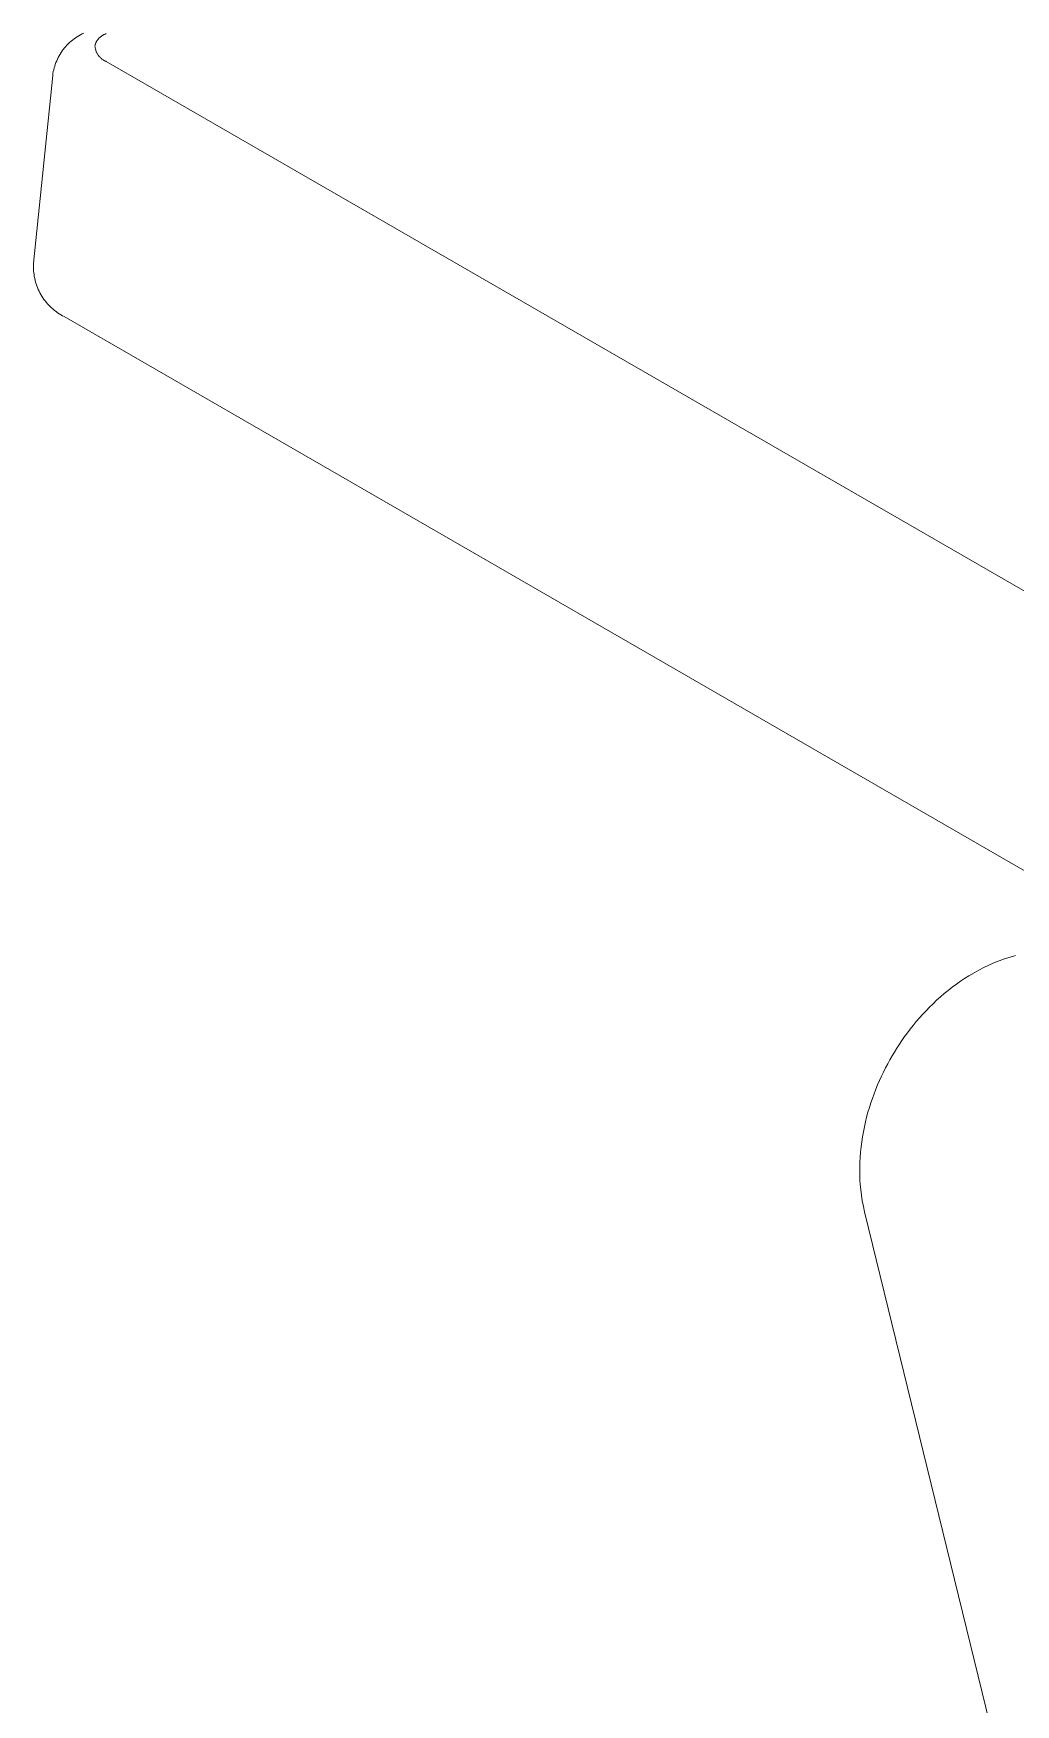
# Model space of a CAD drawing. Header units: inches. Extents: x -9 to 187, y -3 to 135.
# Drawn here: x 121.19 to 125.23, y 67.85 to 74.72 of the extents above; entities that cross this region are included whole.
import ezdxf

# ---------------------------------------------------------------- set-up
doc = ezdxf.new("R2010")
doc.units = ezdxf.units.IN
doc.layers.add('ZANO_R', color=7, linetype='Continuous', lineweight=0)

msp = doc.modelspace()

# ---------------------------------------------------------------- linework, layer by layer
at = {"layer": 'ZANO_R'}
for p, q in [((121.36292, 74.70469), (121.36937, 74.70901)), ((121.36937, 74.70901), (121.37597, 74.7131)), ((121.37597, 74.7131), (121.3827, 74.71696)), ((121.3827, 74.71696), (121.38956, 74.72059)), ((121.38956, 74.72059), (121.39654, 74.72398)), ((121.46233, 74.70589), (121.46408, 74.70745)), ((121.46408, 74.70745), (121.46588, 74.70895)), ((121.46588, 74.70895), (121.46774, 74.71039)), ((121.46774, 74.71039), (121.46964, 74.71176)), ((121.46964, 74.71176), (121.47159, 74.71306)), ((121.47159, 74.71306), (121.47358, 74.71429)), ((121.47358, 74.71429), (121.47562, 74.71546)), ((121.47562, 74.71546), (121.47769, 74.71655)), ((121.47769, 74.71655), (121.4798, 74.71757)), ((121.4798, 74.71757), (121.48195, 74.71852)), ((121.48195, 74.71852), (121.48412, 74.71939)), ((121.48412, 74.71939), (121.48633, 74.72018)), ((121.48633, 74.72018), (121.48856, 74.7209)), ((121.2996, 74.63731), (121.30375, 74.64387)), ((121.30375, 74.64387), (121.30811, 74.65028)), ((121.30811, 74.65028), (121.3127, 74.65654)), ((121.3127, 74.65654), (121.31751, 74.66264)), ((121.31751, 74.66264), (121.32252, 74.66856)), ((121.32252, 74.66856), (121.32774, 74.67431)), ((121.32774, 74.67431), (121.33315, 74.67987)), ((121.33315, 74.67987), (121.33875, 74.68524)), ((121.33875, 74.68524), (121.34454, 74.69042)), ((121.34454, 74.69042), (121.3505, 74.69539)), ((121.3505, 74.69539), (121.35663, 74.70014)), ((121.35663, 74.70014), (121.36292, 74.70469)), ((121.44247, 74.672), (121.44267, 74.66944)), ((121.44249, 74.672), (121.44307, 74.67427)), ((121.44267, 74.66944), (121.44296, 74.66689)), ((121.44296, 74.66689), (121.44333, 74.66434)), ((121.44307, 74.67427), (121.44373, 74.67652)), ((121.44333, 74.66434), (121.44379, 74.66182)), ((121.44373, 74.67652), (121.44447, 74.67874)), ((121.44379, 74.66182), (121.44434, 74.65931)), ((121.44434, 74.65931), (121.44497, 74.65682)), ((121.44447, 74.67874), (121.44529, 74.68094)), ((121.44497, 74.65682), (121.44569, 74.65435)), ((121.44529, 74.68094), (121.44618, 74.68311)), ((121.44569, 74.65435), (121.44649, 74.65191)), ((121.44618, 74.68311), (121.44715, 74.68524)), ((121.44649, 74.65191), (121.44737, 74.6495)), ((121.44715, 74.68524), (121.44819, 74.68734)), ((121.44737, 74.6495), (121.44833, 74.64712)), ((121.44819, 74.68734), (121.4493, 74.6894)), ((121.44833, 74.64712), (121.44938, 74.64478)), ((121.4493, 74.6894), (121.45049, 74.69143)), ((121.44938, 74.64478), (121.4505, 74.64247)), ((121.45049, 74.69143), (121.45174, 74.69341)), ((121.4505, 74.64247), (121.45171, 74.6402)), ((121.45171, 74.6402), (121.45299, 74.63797)), ((121.45174, 74.69341), (121.45306, 74.69534)), ((121.45306, 74.69534), (121.45445, 74.69723)), ((121.45445, 74.69723), (121.45591, 74.69907)), ((121.45591, 74.69907), (121.45742, 74.70086)), ((121.45742, 74.70086), (121.459, 74.70259)), ((121.459, 74.70259), (121.46064, 74.70427)), ((121.46064, 74.70427), (121.46233, 74.70589)), ((121.27154, 74.56536), (121.2732, 74.57294)), ((121.2732, 74.57294), (121.27512, 74.58046)), ((121.27512, 74.58046), (121.2773, 74.58791)), ((121.2773, 74.58791), (121.27974, 74.59528)), ((121.27974, 74.59528), (121.28244, 74.60256)), ((121.28244, 74.60256), (121.28538, 74.60974)), ((121.28538, 74.60974), (121.28857, 74.61681)), ((121.28857, 74.61681), (121.29201, 74.62377)), ((121.29201, 74.62377), (121.29569, 74.6306)), ((121.29569, 74.6306), (121.2996, 74.63731)), ((121.45299, 74.63797), (121.45434, 74.63579)), ((121.45434, 74.63579), (121.45577, 74.63366)), ((121.45577, 74.63366), (121.45727, 74.63157)), ((121.45727, 74.63157), (121.45884, 74.62954)), ((121.45884, 74.62954), (121.46048, 74.62756)), ((121.46048, 74.62756), (121.46219, 74.62564)), ((121.46219, 74.62564), (121.46396, 74.62378)), ((121.46396, 74.62378), (121.46579, 74.62199)), ((121.46579, 74.62199), (121.46769, 74.62025)), ((121.46769, 74.62025), (121.46964, 74.61858)), ((121.46964, 74.61858), (121.47165, 74.61698)), ((121.47165, 74.61698), (121.47371, 74.61545)), ((121.47371, 74.61545), (121.47582, 74.61399)), ((121.47582, 74.61399), (121.47798, 74.6126)), ((121.47798, 74.6126), (121.48019, 74.61129)), ((121.48019, 74.61129), (121.48244, 74.61005)), ((121.48244, 74.61005), (121.48473, 74.60889)), ((121.48473, 74.60889), (121.48706, 74.60781)), ((121.48706, 74.60781), (121.48942, 74.60681)), ((121.48942, 74.60681), (148.49548, 59.01485)), ((121.19034, 73.7777), (121.26901, 74.55005)), ((121.26901, 74.55005), (121.27014, 74.55773)), ((121.27014, 74.55773), (121.27154, 74.56536)), ((121.18989, 73.76191), (121.18998, 73.76981)), ((121.19006, 73.75401), (121.18989, 73.76191)), ((121.18998, 73.76981), (121.19034, 73.7777)), ((121.19051, 73.74612), (121.19006, 73.75401)), ((121.19124, 73.73825), (121.19051, 73.74612)), ((121.19223, 73.73042), (121.19124, 73.73825)), ((121.19349, 73.72262), (121.19223, 73.73042)), ((121.19502, 73.71487), (121.19349, 73.72262)), ((121.19681, 73.70717), (121.19502, 73.71487)), ((121.19887, 73.69955), (121.19681, 73.70717)), ((121.20118, 73.69199), (121.19887, 73.69955)), ((121.20376, 73.68453), (121.20118, 73.69199)), ((121.20659, 73.67715), (121.20376, 73.68453)), ((121.20967, 73.66988), (121.20659, 73.67715)), ((121.213, 73.66271), (121.20967, 73.66988)), ((121.21658, 73.65567), (121.213, 73.66271)), ((121.22039, 73.64875), (121.21658, 73.65567)), ((121.22444, 73.64197), (121.22039, 73.64875)), ((121.22873, 73.63533), (121.22444, 73.64197)), ((121.23323, 73.62884), (121.22873, 73.63533)), ((121.23796, 73.62251), (121.23323, 73.62884)), ((121.2429, 73.61635), (121.23796, 73.62251)), ((121.24805, 73.61036), (121.2429, 73.61635)), ((121.25341, 73.60455), (121.24805, 73.61036)), ((121.25896, 73.59893), (121.25341, 73.60455)), ((121.2647, 73.5935), (121.25896, 73.59893)), ((121.27062, 73.58827), (121.2647, 73.5935)), ((121.27672, 73.58325), (121.27062, 73.58827)), ((121.28299, 73.57845), (121.27672, 73.58325)), ((121.28942, 73.57386), (121.28299, 73.57845)), ((121.29601, 73.56949), (121.28942, 73.57386)), ((121.30274, 73.56536), (121.29601, 73.56949)), ((121.3096, 73.56145), (121.30274, 73.56536)), ((121.3166, 73.55779), (121.3096, 73.56145)), ((121.3166, 73.55779), (148.32482, 57.96459)), ((125.20406, 70.92383), (125.22676, 70.93037)), ((125.0351, 70.847), (125.05644, 70.85963)), ((125.05644, 70.85963), (125.07623, 70.87054)), ((125.07623, 70.87054), (125.09634, 70.88086)), ((125.09634, 70.88086), (125.11675, 70.89057)), ((125.11675, 70.89057), (125.13744, 70.89965)), ((125.13744, 70.89965), (125.15936, 70.90846)), ((125.15936, 70.90846), (125.18158, 70.91652)), ((125.18158, 70.91652), (125.20406, 70.92383)), ((124.94985, 70.78699), (124.96646, 70.79995)), ((124.96646, 70.79995), (124.98337, 70.8125)), ((124.98337, 70.8125), (125.00031, 70.82444)), ((125.00031, 70.82444), (125.01756, 70.83594)), ((125.01756, 70.83594), (125.0351, 70.847)), ((124.87293, 70.71775), (124.88751, 70.73213)), ((124.88751, 70.73213), (124.90241, 70.74618)), ((124.90241, 70.74618), (124.91761, 70.7599)), ((124.91761, 70.7599), (124.93357, 70.77364)), ((124.93357, 70.77364), (124.94985, 70.78699)), ((124.80615, 70.64305), (124.81882, 70.65845)), ((124.81882, 70.65845), (124.83179, 70.67359)), ((124.83179, 70.67359), (124.84508, 70.68846)), ((124.84508, 70.68846), (124.85866, 70.70306)), ((124.85866, 70.70306), (124.87293, 70.71775)), ((124.75983, 70.58083), (124.77096, 70.59671)), ((124.77096, 70.59671), (124.78239, 70.61238)), ((124.78239, 70.61238), (124.79413, 70.62783)), ((124.79413, 70.62783), (124.80615, 70.64305)), ((124.71016, 70.50094), (124.71951, 70.51727)), ((124.71951, 70.51727), (124.72915, 70.53343)), ((124.72915, 70.53343), (124.73909, 70.54942)), ((124.73909, 70.54942), (124.74932, 70.56522)), ((124.74932, 70.56522), (124.75983, 70.58083)), ((124.67556, 70.43348), (124.68393, 70.45096)), ((124.68393, 70.45096), (124.69237, 70.46777)), ((124.69237, 70.46777), (124.70111, 70.48444)), ((124.70111, 70.48444), (124.71016, 70.50094)), ((124.64527, 70.36158), (124.65246, 70.38014)), ((124.65246, 70.38014), (124.65982, 70.39806)), ((124.65982, 70.39806), (124.66752, 70.41585)), ((124.66752, 70.41585), (124.67556, 70.43348)), ((124.62595, 70.30509), (124.632, 70.32405)), ((124.632, 70.32405), (124.63844, 70.34288)), ((124.63844, 70.34288), (124.64527, 70.36158)), ((124.6053, 70.2261), (124.60981, 70.24601)), ((124.60981, 70.24601), (124.61476, 70.26582)), ((124.61476, 70.26582), (124.62014, 70.28552)), ((124.62014, 70.28552), (124.62595, 70.30509)), ((124.59426, 70.1642), (124.59745, 70.18492)), ((124.59745, 70.18492), (124.60113, 70.20556)), ((124.60113, 70.20556), (124.6053, 70.2261)), ((124.58767, 70.10038), (124.58934, 70.12192)), ((124.58934, 70.12192), (124.59157, 70.14341)), ((124.59157, 70.14341), (124.59426, 70.1642)), ((124.586, 70.0489), (124.58604, 70.0572)), ((124.58626, 70.02858), (124.586, 70.0489)), ((124.58604, 70.0572), (124.58657, 70.0788)), ((124.58657, 70.0788), (124.58767, 70.10038)), ((124.58707, 70.00827), (124.58626, 70.02858)), ((124.58842, 69.98798), (124.58707, 70.00827)), ((124.59031, 69.96775), (124.58842, 69.98798)), ((124.59319, 69.94456), (124.59031, 69.96775)), ((124.59683, 69.92146), (124.59319, 69.94456)), ((124.60123, 69.8985), (124.59683, 69.92146)), ((124.60639, 69.87571), (124.60123, 69.8985)), ((125.50918, 66.18356), (124.60643, 69.87553))]:
    msp.add_line(p, q, dxfattribs=at)

doc.saveas('drawing.dxf')
